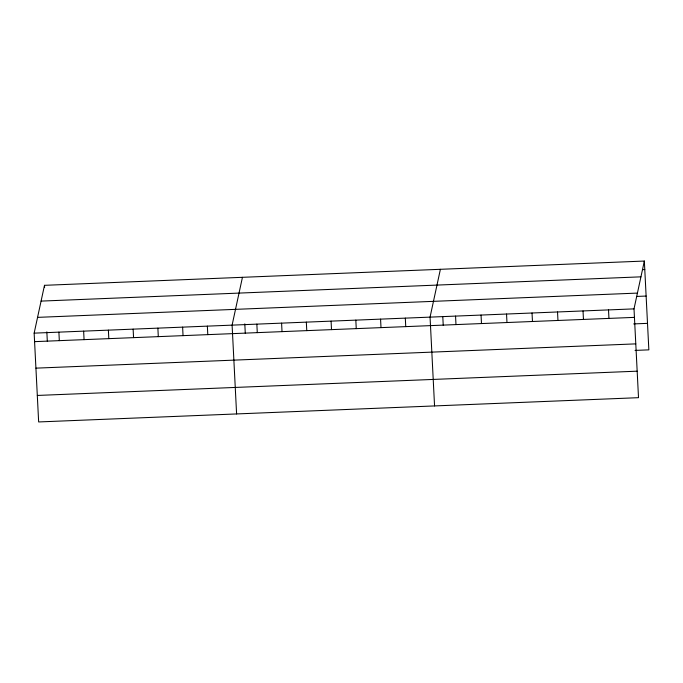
<?xml version="1.0" encoding="UTF-8"?>
<svg xmlns="http://www.w3.org/2000/svg" width="683" height="683" viewBox="0 0 683 683"><rect width="100%" height="100%" fill="white"/><g stroke="black" fill="none" stroke-linecap="round" stroke-linejoin="round"><path stroke-width="1.02" d="M644.351 261.051L634.012 308.878L638.511 397.677L38.649 421.949L34.15 333.142L44.489 285.323L644.351 261.051L648.85 349.858L635.045 350.413M242.448 277.315L232.1 325.134L236.6 413.941M440.398 269.298L430.059 317.125L434.559 405.933M642.66 269.64L644.786 269.554M41.074 301.101L640.936 276.837M37.565 317.364L637.427 293.092M636.565 296.439L646.127 296.055M34.15 333.142L634.012 308.878M34.577 341.645L634.439 317.373M633.696 323.913L647.51 323.358M35.926 368.146L635.788 343.873M37.309 395.448L637.171 371.176M608.519 309.911L608.946 318.406M583.026 310.936L583.453 319.439M557.533 311.969L557.96 320.472M532.031 313.002L532.467 321.505M506.538 314.035L506.974 322.53M481.045 315.068L481.481 323.563M455.552 316.092L455.979 324.596M442.806 316.903L443.233 325.304M405.318 318.124L405.745 326.628M380.568 319.132L381.003 327.627M355.826 320.131L356.253 328.634M331.084 321.13L331.511 329.633M306.334 322.128L306.769 330.632M281.592 323.136L282.019 331.631M256.851 324.135L257.278 332.638M244.804 323.862L245.282 333.313M207.359 326.141L207.794 334.636M182.617 327.14L183.044 335.635M157.875 328.139L158.302 336.642M133.125 329.138L133.561 337.641M108.384 330.145L108.81 338.64M83.642 331.144L84.069 339.647M58.892 332.143L59.327 340.646M44.489 285.323L44.6 287.449M46.845 331.87L47.323 341.321"/></g></svg>
